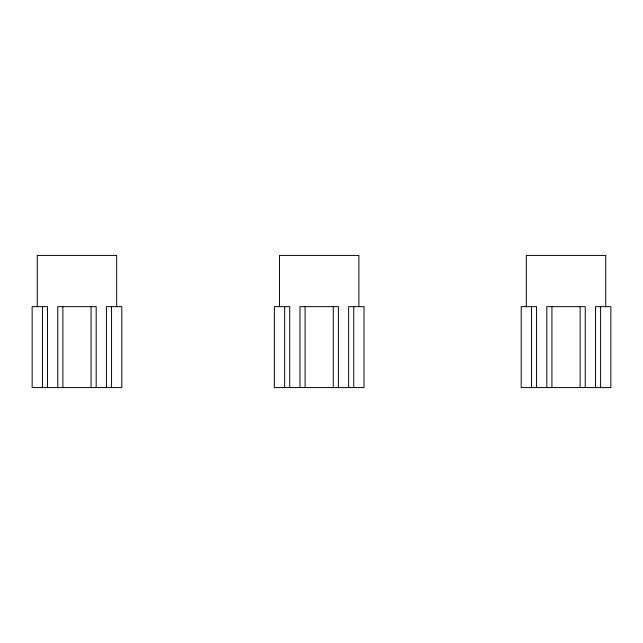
<?xml version="1.0" encoding="UTF-8"?>
<svg xmlns="http://www.w3.org/2000/svg" width="643" height="643" viewBox="0 0 643 643"><rect width="100%" height="100%" fill="white"/><g stroke="black" fill="none" stroke-linecap="round" stroke-linejoin="round"><path stroke-width="0.96" d="M42.446 387.584L42.454 306.647M284.656 387.584L284.656 306.647M531.496 387.584L531.504 306.647M605.73 306.647L605.73 255.416L526.32 255.416L526.32 306.647M600.602 306.647L600.602 387.584M595.482 387.584L595.482 306.647L610.85 306.647L610.85 387.584L521.2 387.584L521.2 306.647L536.567 306.647L536.567 387.584M585.234 387.584L585.234 306.647L546.815 306.647L546.815 387.584M580.115 306.647L580.115 387.584M551.935 306.647L551.935 387.584M358.882 306.647L358.882 255.416L279.48 255.416L279.48 306.647M353.763 306.647L353.763 387.584M348.643 387.584L348.643 306.647L364.01 306.647L364.01 387.584L274.36 387.584L274.36 306.647L289.728 306.647L289.728 387.584M338.395 387.584L338.395 306.647L299.976 306.647L299.976 387.584M333.267 306.647L333.267 387.584M305.095 306.647L305.095 387.584M116.68 306.647L116.68 255.416L37.27 255.416L37.27 306.647M111.552 306.647L111.552 387.584M106.433 387.584L106.433 306.647L121.8 306.647L121.8 387.584L32.15 387.584L32.15 306.647L47.518 306.647L47.518 387.584M96.185 387.584L96.185 306.647L57.766 306.647L57.766 387.584M91.065 306.647L91.065 387.584M62.885 306.647L62.885 387.584"/></g></svg>
